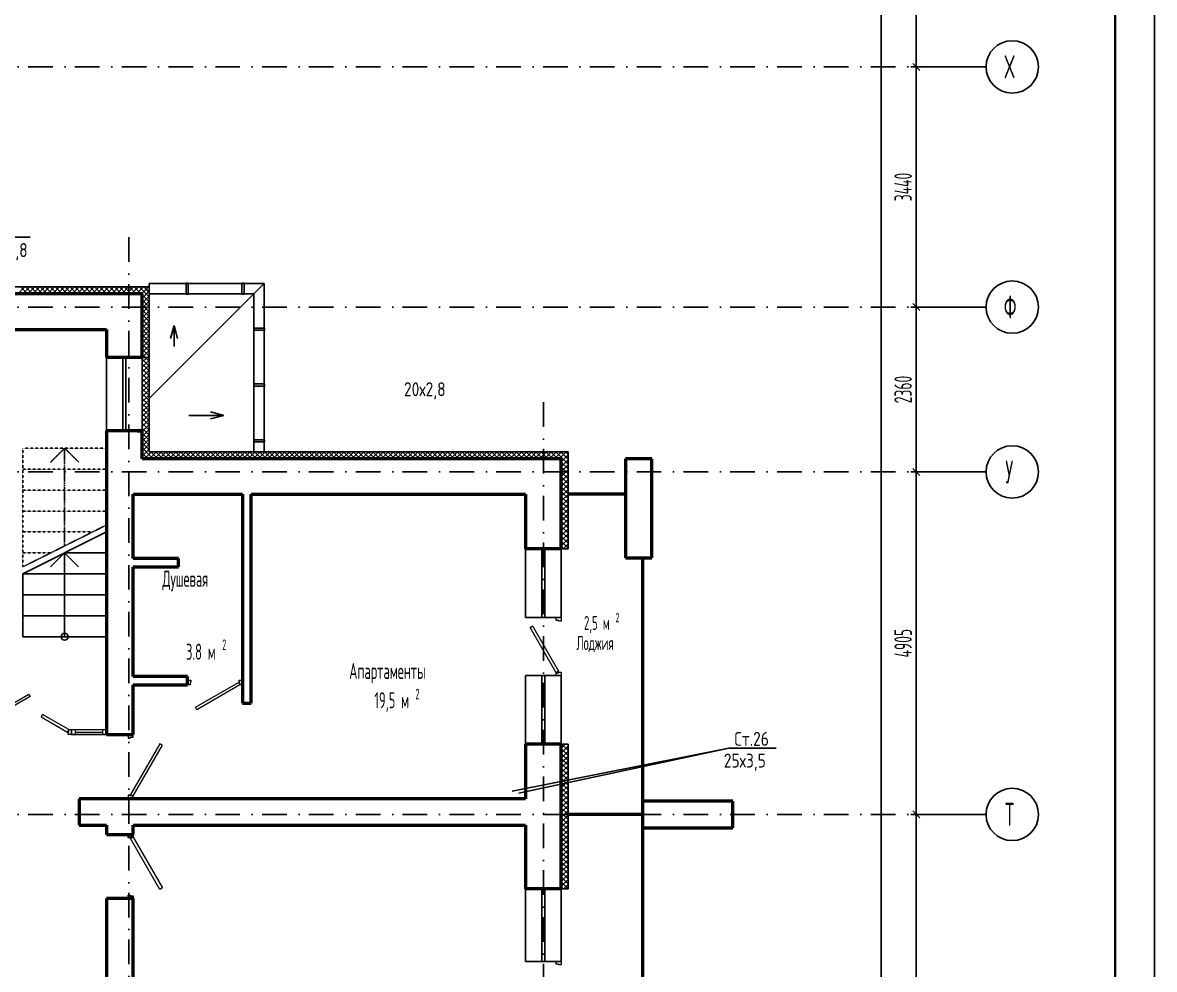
# Model space of a CAD drawing. Extents: x -1560602 to 321118, y -2308202 to -430103.
# Drawn here: x -1492646 to -1476440, y -2260437 to -2246880 of the extents above; entities that cross this region are included whole.
import ezdxf
from ezdxf.enums import TextEntityAlignment as Align

# ---------------------------------------------------------------- set-up
doc = ezdxf.new("R2010")
doc.units = 0
doc.header["$MEASUREMENT"] = 0
doc.header["$PDSIZE"] = -5
for name, pattern in [('Dot & Dashed', [670.277762, 352.777767, -176.388884, 0, -141.111112]), ('Штриховая', [0.4, 0.2, -0.2]), ('Штрихпунктирная', [0.670278, 0.352778, -0.176389, 0, -0.141111])]:
    doc.linetypes.add(name, pattern=pattern)
doc.layers.get('0').update_dxf_attribs({"color": 255, "linetype": 'CONTINUOUS'})
doc.layers.get('Defpoints').update_dxf_attribs({"linetype": 'CONTINUOUS'})
doc.layers.add('Двери', color=4, linetype='CONTINUOUS', lineweight=15)
doc.layers.add('стены', color=5, linetype='CONTINUOUS', lineweight=50)
for name, color, linetype in [('Оси', 253, 'Dot & Dashed'), ('отделка', 240, 'CONTINUOUS'), ('Текст', 7, 'CONTINUOUS'), ('Утеплитель', 6, 'CONTINUOUS')]:
    doc.layers.add(name, color=color, linetype=linetype)
doc.styles.add('GOST 2.304', font='CS_Gost2304.shx', dxfattribs={"width": 0.7})
doc.styles.get("Standard").update_dxf_attribs({"font": 'spds.shx', "width": 0.7, "height": 250})
doc.dimstyles.new('SPDS', dxfattribs={"dimscale": 100, "dimtxt": 2.5, "dimasz": 1, "dimexe": 0.75, "dimexo": 0.625, "dimtad": 1, "dimdec": 0, "dimtxsty": 'GOST 2.304', "dimblk": 'OBLIQUE', "dimcen": 2.5, "dimdle": 1, "dimadec": 0, "dimazin": 2, "dimtfac": 0.75, "dimtdec": 0, "dimtmove": 0, "dimatfit": 0, "dimfxl": 1, "dimtolj": 1, "dimarcsym": 1})

# ---------------------------------------------------------------- blocks, each defined once
blk = doc.blocks.new('_Oblique')
at = {"color": 0, "linetype": 'ByBlock', "lineweight": -2}
blk.add_line((-0.5, -0.5), (0.5, 0.5), dxfattribs=at)
blk = doc.blocks.new('*D229')
at = {"layer": 'Defpoints', "color": 0, "transparency": 16777216}
for p in [(-1479851, -2258219), (-1478851, -2258219), (-1478851, -2264634)]:
    blk.add_point(p, dxfattribs=at)
at = {"layer": 'отделка', "color": 0, "lineweight": -2, "transparency": 16777216}
for p, q in [((-1479851, -2264734), (-1479851, -2258119)), ((-1478913, -2258219), (-1479926, -2258219)), ((-1478913, -2264634), (-1479926, -2264634))]:
    blk.add_line(p, q, dxfattribs=at)
at = {"layer": 'отделка', "color": 0, "lineweight": -2, "transparency": 16777216, "xscale": 100, "yscale": 100, "zscale": 100}
for p, rotation in [((-1479851, -2258219), 90), ((-1479851, -2264634), 270)]:
    blk.add_blockref('_Oblique', p, dxfattribs=dict(at, rotation=rotation))
at = {"layer": 'отделка', "color": 0, "transparency": 16777216, "insert": (-1480038, -2261426), "char_height": 250, "attachment_point": 5, "rotation": 90, "style": 'GOST 2.304'}
blk.add_mtext('\\A1;6415', dxfattribs=at)
blk = doc.blocks.new('*D230')
at = {"layer": 'Defpoints', "color": 0, "transparency": 16777216}
for p in [(-1479851, -2253314), (-1478851, -2253314), (-1478851, -2258219)]:
    blk.add_point(p, dxfattribs=at)
at = {"layer": 'отделка', "color": 0, "lineweight": -2, "transparency": 16777216}
for p, q in [((-1479851, -2258319), (-1479851, -2253214)), ((-1478913, -2253314), (-1479926, -2253314)), ((-1478913, -2258219), (-1479926, -2258219))]:
    blk.add_line(p, q, dxfattribs=at)
at = {"layer": 'отделка', "color": 0, "lineweight": -2, "transparency": 16777216, "xscale": 100, "yscale": 100, "zscale": 100}
for p, rotation in [((-1479851, -2253314), 90), ((-1479851, -2258219), 270)]:
    blk.add_blockref('_Oblique', p, dxfattribs=dict(at, rotation=rotation))
at = {"layer": 'отделка', "color": 0, "transparency": 16777216, "insert": (-1480038, -2255766), "char_height": 250, "attachment_point": 5, "rotation": 90, "style": 'GOST 2.304'}
blk.add_mtext('\\A1;4905', dxfattribs=at)
blk = doc.blocks.new('*D231')
at = {"layer": 'Defpoints', "color": 0, "transparency": 16777216}
for p in [(-1479851, -2250954), (-1478851, -2250954), (-1478851, -2253314)]:
    blk.add_point(p, dxfattribs=at)
at = {"layer": 'отделка', "color": 0, "lineweight": -2, "transparency": 16777216}
for p, q in [((-1479851, -2253414), (-1479851, -2250854)), ((-1478913, -2250954), (-1479926, -2250954)), ((-1478913, -2253314), (-1479926, -2253314))]:
    blk.add_line(p, q, dxfattribs=at)
at = {"layer": 'отделка', "color": 0, "lineweight": -2, "transparency": 16777216, "xscale": 100, "yscale": 100, "zscale": 100}
for p, rotation in [((-1479851, -2250954), 90), ((-1479851, -2253314), 270)]:
    blk.add_blockref('_Oblique', p, dxfattribs=dict(at, rotation=rotation))
at = {"layer": 'отделка', "color": 0, "transparency": 16777216, "insert": (-1480038, -2252134), "char_height": 250, "attachment_point": 5, "rotation": 90, "style": 'GOST 2.304'}
blk.add_mtext('\\A1;2360', dxfattribs=at)
blk = doc.blocks.new('*D232')
at = {"layer": 'Defpoints', "color": 0, "transparency": 16777216}
for p in [(-1479851, -2247514), (-1478851, -2247514), (-1478851, -2250954)]:
    blk.add_point(p, dxfattribs=at)
at = {"layer": 'отделка', "color": 0, "lineweight": -2, "transparency": 16777216}
for p, q in [((-1479851, -2251054), (-1479851, -2247414)), ((-1478913, -2247514), (-1479926, -2247514)), ((-1478913, -2250954), (-1479926, -2250954))]:
    blk.add_line(p, q, dxfattribs=at)
at = {"layer": 'отделка', "color": 0, "lineweight": -2, "transparency": 16777216, "xscale": 100, "yscale": 100, "zscale": 100}
for p, rotation in [((-1479851, -2247514), 90), ((-1479851, -2250954), 270)]:
    blk.add_blockref('_Oblique', p, dxfattribs=dict(at, rotation=rotation))
at = {"layer": 'отделка', "color": 0, "transparency": 16777216, "insert": (-1480038, -2249234), "char_height": 250, "attachment_point": 5, "rotation": 90, "style": 'GOST 2.304'}
blk.add_mtext('\\A1;3440', dxfattribs=at)
blk = doc.blocks.new('*D233')
at = {"layer": 'Defpoints', "color": 0, "transparency": 16777216}
for p in [(-1479851, -2241284), (-1478851, -2241284), (-1478851, -2247514)]:
    blk.add_point(p, dxfattribs=at)
at = {"layer": 'отделка', "color": 0, "lineweight": -2, "transparency": 16777216}
for p, q in [((-1478913, -2241284), (-1479926, -2241284)), ((-1479851, -2247614), (-1479851, -2241184)), ((-1478913, -2247514), (-1479926, -2247514))]:
    blk.add_line(p, q, dxfattribs=at)
at = {"layer": 'отделка', "color": 0, "lineweight": -2, "transparency": 16777216, "xscale": 100, "yscale": 100, "zscale": 100}
for p, rotation in [((-1479851, -2241284), 90), ((-1479851, -2247514), 270)]:
    blk.add_blockref('_Oblique', p, dxfattribs=dict(at, rotation=rotation))
at = {"layer": 'отделка', "color": 0, "transparency": 16777216, "insert": (-1480038, -2244399), "char_height": 250, "attachment_point": 5, "rotation": 90, "style": 'GOST 2.304'}
blk.add_mtext('\\A1;6230', dxfattribs=at)
blk = doc.blocks.new('*D237')
at = {"layer": 'Defpoints', "color": 0, "transparency": 16777216}
for p in [(-1480351, -2239464), (-1479851, -2239464), (-1478851, -2290924)]:
    blk.add_point(p, dxfattribs=at)
at = {"layer": 'отделка', "color": 0, "lineweight": -2, "transparency": 16777216}
for p, q in [((-1480351, -2291024), (-1480351, -2239364)), ((-1479913, -2239464), (-1480426, -2239464)), ((-1478913, -2290924), (-1480426, -2290924))]:
    blk.add_line(p, q, dxfattribs=at)
at = {"layer": 'отделка', "color": 0, "lineweight": -2, "transparency": 16777216, "xscale": 100, "yscale": 100, "zscale": 100}
for p, rotation in [((-1480351, -2239464), 90), ((-1480351, -2290924), 270)]:
    blk.add_blockref('_Oblique', p, dxfattribs=dict(at, rotation=rotation))
at = {"layer": 'отделка', "color": 0, "transparency": 16777216, "insert": (-1480538, -2265194), "char_height": 250, "attachment_point": 5, "rotation": 90, "style": 'GOST 2.304'}
blk.add_mtext('\\A1;51460', dxfattribs=at)

msp = doc.modelspace()

# ---------------------------------------------------------------- linework, layer by layer
at = {"color": 0, "lineweight": 35, "ltscale": 100}
msp.add_line((-1477001.6, -2235044.1), (-1477001.6, -2307671.1), dxfattribs=at)
at = {"color": 0}
for p, q in [((-1492538.8, -2249951.4, 0), (-1493184.2, -2249951.4, 0)), ((-1485636.4, -2257887.1, 0), (-1482531.6, -2257269.9, 0)), ((-1482531.6, -2257269.9, 0), (-1485542.5, -2257914.2, 0)), ((-1481856.9, -2257269.9, 0), (-1482531.6, -2257269.9, 0))]:
    msp.add_line(p, q, dxfattribs=at)
at = {"color": 0, "ltscale": 100}
for p, q in [((-1490835.7, -2252263.9), (-1489185.7, -2250613.9)), ((-1490835.7, -2250763.9), (-1490835.7, -2250613.9)), ((-1490835.7, -2250613.9), (-1489185.7, -2250613.9)), ((-1490305.7, -2250611.9), (-1490275.7, -2250611.9)), ((-1490305.7, -2250765.9), (-1490305.7, -2250611.9)), ((-1490275.7, -2250611.9), (-1490275.7, -2250765.9)), ((-1489505.7, -2250611.9), (-1489475.7, -2250611.9)), ((-1489505.7, -2250765.9), (-1489505.7, -2250611.9)), ((-1489475.7, -2250611.9), (-1489475.7, -2250765.9)), ((-1489185.7, -2250613.9), (-1489185.7, -2253023.9)), ((-1489335.7, -2250763.9), (-1490835.7, -2250763.9)), ((-1490275.7, -2250765.9), (-1490305.7, -2250765.9)), ((-1489475.7, -2250765.9), (-1489505.7, -2250765.9)), ((-1489335.7, -2253023.9), (-1489335.7, -2250763.9)), ((-1490528.1, -2251403.1), (-1490478.1, -2251216.5)), ((-1490478.1, -2251216.5), (-1490428.1, -2251403.1)), ((-1490478.1, -2251516.5), (-1490478.1, -2251216.5)), ((-1489337.7, -2251283.9), (-1489337.7, -2251253.9)), ((-1489337.7, -2251253.9), (-1489183.7, -2251253.9)), ((-1489183.7, -2251283.9), (-1489337.7, -2251283.9)), ((-1489183.7, -2251253.9), (-1489183.7, -2251283.9)), ((-1489337.7, -2252083.9), (-1489337.7, -2252053.9)), ((-1489337.7, -2252053.9), (-1489183.7, -2252053.9)), ((-1489183.7, -2252083.9), (-1489337.7, -2252083.9)), ((-1489183.7, -2252053.9), (-1489183.7, -2252083.9)), ((-1489954.2, -2252455.2), (-1489767.6, -2252505.2)), ((-1490267.6, -2252505.2), (-1489767.6, -2252505.2)), ((-1489767.6, -2252505.2), (-1489954.2, -2252555.2)), ((-1489337.7, -2252883.3), (-1489337.7, -2252853.3)), ((-1489337.7, -2252853.3), (-1489183.7, -2252853.3)), ((-1489183.7, -2252883.3), (-1489337.7, -2252883.3)), ((-1489183.7, -2252853.3), (-1489183.7, -2252883.3)), ((-1489185.7, -2253023.9), (-1489335.7, -2253023.9))]:
    msp.add_line(p, q, dxfattribs=at)
at = {"color": 0, "linetype": 'Штриховая'}
for p, q in [((-1491445.7, -2252973.9), (-1492645.7, -2252973.9)), ((-1492645.7, -2252973.9), (-1492645.7, -2254674)), ((-1491445.7, -2254074), (-1491445.7, -2252973.9)), ((-1492645.7, -2253273.9), (-1491445.7, -2253273.9)), ((-1492645.7, -2253573.9), (-1491445.7, -2253573.9)), ((-1492645.7, -2253873.9), (-1491445.7, -2253873.9)), ((-1492645.7, -2254674), (-1491445.7, -2254074)), ((-1492645.7, -2254173.9), (-1491645.6, -2254173.9)), ((-1492645.7, -2254473.9), (-1492245.6, -2254473.9))]:
    msp.add_line(p, q, dxfattribs=at)
at = {"color": 0, "linetype": 'Штрихпунктирная'}
for p, q in [((-1492045.7, -2252973.9), (-1492245.7, -2253173.9)), ((-1491845.7, -2253173.9), (-1492045.7, -2252973.9)), ((-1492045.7, -2254374), (-1492045.7, -2252973.9))]:
    msp.add_line(p, q, dxfattribs=at)
at = {"color": 0, "linetype": 'Continuous'}
for p, q in [((-1491065.7, -2254530.9), (-1491065.7, -2253656.9)), ((-1489518.7, -2253633.9), (-1491042.7, -2253633.9)), ((-1489495.7, -2254530.9), (-1489495.7, -2253656.9)), ((-1491445.7, -2254173.9), (-1492645.7, -2254773.9)), ((-1491445.7, -2255673.9), (-1491445.7, -2254173.9)), ((-1492045.7, -2254473.9), (-1492245.7, -2254673.9)), ((-1492045.7, -2254473.9), (-1491445.7, -2254473.9)), ((-1491845.7, -2254673.9), (-1492045.7, -2254473.9)), ((-1492045.7, -2255673.9), (-1492045.7, -2254473.9)), ((-1492645.7, -2254773.9), (-1492645.7, -2255673.9)), ((-1492645.7, -2254773.9), (-1491445.7, -2254773.9)), ((-1491065.7, -2254873.8), (-1491065.7, -2255373.8)), ((-1491065.7, -2254873.8), (-1491065.7, -2255373.8)), ((-1492645.7, -2255073.9), (-1491445.7, -2255073.9)), ((-1491065.7, -2255202.6), (-1491065.7, -2255045.1)), ((-1491065.7, -2255202.6), (-1491065.7, -2255045.1)), ((-1492645.7, -2255373.9), (-1491445.7, -2255373.9)), ((-1492645.7, -2255673.9), (-1491445.7, -2255673.9))]:
    msp.add_line(p, q, dxfattribs=at)
for centre, radius, start, end in [((-1491042.7, -2253656.9), 23, 90, 180), ((-1489518.7, -2253656.9), 23, 0, 90), ((-1491042.7, -2254530.9), 23, 180, 270), ((-1489518.7, -2254530.9), 23, 270, 0), ((-1492045.7, -2255673.9), 50, 0, 180), ((-1492045.7, -2255673.9), 50, 180, 0)]:
    msp.add_arc(centre, radius, start, end, dxfattribs=at)
at = {"layer": 'Defpoints', "color": 0, "linetype": 'Continuous', "ltscale": 100}
msp.add_line((-1476440.2, -2234544.1), (-1476440.2, -2308202.4), dxfattribs=at)
at = {"layer": 'Двери', "color": 0, "linetype": 'Continuous'}
for p, q in [((-1484935.7, -2255398.9), (-1485005.7, -2255398.9)), ((-1485005.7, -2255438.9), (-1485005.7, -2255398.9)), ((-1485005.7, -2255398.9), (-1484935.7, -2255398.9)), ((-1485005.7, -2255398.9), (-1484935.7, -2255398.9)), ((-1484935.7, -2255398.9), (-1484935.7, -2255448.9)), ((-1485380.7, -2255539.4), (-1485346.1, -2255519.4)), ((-1485005.7, -2256188.9), (-1485380.7, -2255539.4)), ((-1485346.1, -2255519.4), (-1484971.1, -2256168.9)), ((-1484965.7, -2255438.9), (-1485005.7, -2255438.9)), ((-1484965.7, -2255448.9), (-1484965.7, -2255438.9)), ((-1484935.7, -2255448.9), (-1484965.7, -2255448.9)), ((-1484971.1, -2256168.9), (-1485005.7, -2256188.9)), ((-1485005.7, -2256228.9), (-1485005.7, -2256188.9)), ((-1485005.7, -2256188.9), (-1484965.7, -2256188.9)), ((-1484965.7, -2256188.9), (-1484965.7, -2256178.9)), ((-1484965.7, -2256178.9), (-1484935.7, -2256178.9)), ((-1484935.7, -2256178.9), (-1484935.7, -2256228.9)), ((-1490285.7, -2256293.8), (-1490235.7, -2256293.8)), ((-1490245.7, -2256363.8), (-1490285.7, -2256363.8)), ((-1490235.7, -2256323.8), (-1490245.7, -2256323.8)), ((-1490245.7, -2256323.8), (-1490245.7, -2256363.8)), ((-1490235.7, -2256293.8), (-1490235.7, -2256323.8)), ((-1490170.6, -2256684.2), (-1489555.7, -2256329.2)), ((-1489535.7, -2256363.8), (-1490150.6, -2256718.8)), ((-1489555.7, -2256329.2), (-1489535.7, -2256363.8)), ((-1489545.7, -2256323.8), (-1489545.7, -2256293.8)), ((-1489545.7, -2256293.8), (-1489495.7, -2256293.8)), ((-1489535.7, -2256323.8), (-1489545.7, -2256323.8)), ((-1489535.7, -2256363.8), (-1489535.7, -2256323.8)), ((-1489495.7, -2256363.8), (-1489535.7, -2256363.8)), ((-1484935.7, -2256228.9), (-1485005.7, -2256228.9)), ((-1484935.7, -2256228.9), (-1485005.7, -2256228.9)), ((-1485005.7, -2256228.9), (-1484935.7, -2256228.9)), ((-1493435.7, -2257003.9), (-1492556.7, -2256496.4)), ((-1492536.7, -2256531), (-1493415.7, -2257038.5)), ((-1492556.7, -2256496.4), (-1492536.7, -2256531)), ((-1490150.6, -2256718.8), (-1490170.6, -2256684.2)), ((-1492362.5, -2256786.4), (-1492382.5, -2256821)), ((-1492382.5, -2256821), (-1492005.7, -2257038.5)), ((-1491985.7, -2257003.9), (-1492362.5, -2256786.4)), ((-1492005.7, -2257038.5), (-1491985.7, -2257003.9)), ((-1491985.7, -2257043.9), (-1491985.7, -2257003.9)), ((-1491985.7, -2257003.9), (-1491945.7, -2257003.9)), ((-1491945.7, -2257003.9), (-1491445.7, -2257003.9)), ((-1491945.7, -2257003.9), (-1491895.7, -2257003.9)), ((-1491945.7, -2257073.9), (-1491945.7, -2257003.9)), ((-1491945.7, -2257003.9), (-1491945.7, -2257073.9)), ((-1491945.7, -2257003.9), (-1491945.7, -2257073.9)), ((-1491895.7, -2257003.9), (-1491895.7, -2257073.9)), ((-1491895.7, -2257003.9), (-1491495.7, -2257003.9)), ((-1491495.7, -2257073.9), (-1491495.7, -2257003.9)), ((-1491495.7, -2257003.9), (-1491445.7, -2257003.9)), ((-1491445.7, -2257073.9), (-1491445.7, -2257003.9)), ((-1491445.7, -2257073.9), (-1491445.7, -2257003.9)), ((-1491995.7, -2257073.9), (-1491995.7, -2257043.9)), ((-1491995.7, -2257043.9), (-1491985.7, -2257043.9)), ((-1491945.7, -2257073.9), (-1491995.7, -2257073.9)), ((-1491945.7, -2257073.9), (-1491445.7, -2257073.9)), ((-1491895.7, -2257073.9), (-1491945.7, -2257073.9)), ((-1491895.7, -2257038.9), (-1491495.7, -2257038.9)), ((-1491495.7, -2257073.9), (-1491895.7, -2257073.9)), ((-1491445.7, -2257073.9), (-1491495.7, -2257073.9)), ((-1491135.7, -2257073.9), (-1491135.7, -2257123.9)), ((-1491135.7, -2257123.9), (-1491105.7, -2257123.9)), ((-1491105.7, -2257123.9), (-1491105.7, -2257113.9)), ((-1491105.7, -2257113.9), (-1491065.7, -2257113.9)), ((-1491065.7, -2257113.9), (-1491065.7, -2257073.9)), ((-1490680.4, -2257206.4), (-1491100.4, -2257933.9)), ((-1491065.7, -2257953.9), (-1490645.7, -2257226.4)), ((-1490645.7, -2257226.4), (-1490680.4, -2257206.4)), ((-1491105.7, -2257943.9), (-1491135.7, -2257943.9)), ((-1491135.7, -2257943.9), (-1491135.7, -2257993.9)), ((-1491105.7, -2257953.9), (-1491105.7, -2257943.9)), ((-1491065.7, -2257953.9), (-1491105.7, -2257953.9)), ((-1491100.4, -2257933.9), (-1491065.7, -2257953.9)), ((-1491065.7, -2257993.9), (-1491065.7, -2257953.9)), ((-1491135.7, -2258553.9), (-1491135.7, -2258503.9)), ((-1491105.7, -2258553.9), (-1491135.7, -2258553.9)), ((-1491065.7, -2258543.9), (-1491105.7, -2258543.9)), ((-1491105.7, -2258543.9), (-1491105.7, -2258553.9)), ((-1491100.4, -2258563.9), (-1491065.7, -2258543.9)), ((-1490680.4, -2259291.4), (-1491100.4, -2258563.9)), ((-1491065.7, -2258503.9), (-1491065.7, -2258543.9)), ((-1491065.7, -2258543.9), (-1490645.7, -2259271.4)), ((-1490645.7, -2259271.4), (-1490680.4, -2259291.4)), ((-1491135.7, -2259423.9), (-1491135.7, -2259373.9)), ((-1491135.7, -2259373.9), (-1491105.7, -2259373.9)), ((-1491105.7, -2259373.9), (-1491105.7, -2259383.9)), ((-1491105.7, -2259383.9), (-1491065.7, -2259383.9)), ((-1491065.7, -2259383.9), (-1491065.7, -2259423.9)), ((-1485005.7, -2260363.9), (-1485005.7, -2260323.9)), ((-1484965.7, -2260363.9), (-1485005.7, -2260363.9)), ((-1484965.7, -2260373.9), (-1484965.7, -2260363.9)), ((-1484935.7, -2260373.9), (-1484965.7, -2260373.9)), ((-1484935.7, -2260323.9), (-1484935.7, -2260373.9))]:
    msp.add_line(p, q, dxfattribs=at)
at = {"layer": 'Оси', "color": 0, "linetype": 'Штрихпунктирная', "lineweight": -3, "ltscale": 1000}
for p, q in [((-1505305.6, -2247513.9), (-1478850.7, -2247513.9)), ((-1491125.7, -2249953.9), (-1491125.7, -2295575.6)), ((-1505305.6, -2250953.9), (-1478850.7, -2250953.9)), ((-1485185.7, -2252313.9), (-1485185.7, -2295548.9)), ((-1505305.6, -2253313.9), (-1478850.7, -2253313.9)), ((-1505305.6, -2258218.9), (-1478850.7, -2258218.9))]:
    msp.add_line(p, q, dxfattribs=at)
at = {"layer": 'Оси', "color": 0, "linetype": 'Continuous', "ltscale": 100}
for centre in [(-1478475.7, -2247513.9), (-1478475.7, -2250953.9), (-1478475.7, -2253313.9), (-1478475.7, -2258218.9)]:
    msp.add_circle(centre, 375, dxfattribs=at)
at = {"layer": 'отделка', "color": 0, "ltscale": 100}
for p, q in [((-1491445.7, -2252723.9), (-1491445.7, -2251673.9)), ((-1491209.3, -2252723.9), (-1491209.3, -2251673.9)), ((-1491169.3, -2252723.9), (-1491169.3, -2251673.9)), ((-1490935.7, -2252723.9), (-1490935.7, -2251673.9)), ((-1485445.7, -2255398.9), (-1485445.7, -2254413.9)), ((-1485210.7, -2255398.9), (-1485210.7, -2254413.9)), ((-1485170.7, -2255398.9), (-1485170.7, -2254413.9)), ((-1484935.7, -2254413.9), (-1484935.7, -2255398.9)), ((-1484935.7, -2255398.9), (-1485445.7, -2255398.9)), ((-1485445.7, -2257213.9), (-1485445.7, -2256228.9)), ((-1484935.7, -2256228.9), (-1485445.7, -2256228.9)), ((-1485210.7, -2257213.9), (-1485210.7, -2256228.9)), ((-1485170.7, -2257213.9), (-1485170.7, -2256228.9)), ((-1484935.7, -2256228.9), (-1484935.7, -2257213.9)), ((-1485445.7, -2259283.9), (-1485445.7, -2260323.9)), ((-1485210.7, -2260323.9), (-1485210.7, -2259283.9)), ((-1485170.7, -2260323.9), (-1485170.7, -2259283.9)), ((-1484935.7, -2260323.9), (-1484935.7, -2259283.9)), ((-1485445.7, -2260323.9), (-1484935.7, -2260323.9))]:
    msp.add_line(p, q, dxfattribs=at)
at = {"layer": 'стены', "color": 0, "linetype": 'Continuous'}
for p, q in [((-1490935.7, -2250763.9), (-1493975.7, -2250763.9)), ((-1490935.7, -2251673.9), (-1490935.7, -2250763.9)), ((-1493975.7, -2251273.9), (-1491445.7, -2251273.9)), ((-1491445.7, -2251273.9), (-1491445.7, -2251673.9)), ((-1491005.7, -2251673.9), (-1491445.7, -2251673.9)), ((-1490935.7, -2251673.9), (-1491005.7, -2251673.9)), ((-1491005.7, -2252723.9), (-1491445.7, -2252723.9)), ((-1491445.7, -2252723.9), (-1491445.7, -2253633.9)), ((-1490935.7, -2252723.9), (-1491005.7, -2252723.9)), ((-1491005.7, -2252723.9), (-1490935.7, -2252723.9)), ((-1490935.7, -2252723.9), (-1491005.7, -2252723.9)), ((-1490935.7, -2253123.9), (-1490935.7, -2252723.9)), ((-1484935.7, -2253123.9), (-1490935.7, -2253123.9)), ((-1484935.7, -2254413.9), (-1484935.7, -2253123.9)), ((-1484015.7, -2253123.9), (-1484015.7, -2254543.9)), ((-1483635.7, -2253123.9), (-1484015.7, -2253123.9)), ((-1484015.7, -2253123.9), (-1484015.7, -2254543.9)), ((-1483635.7, -2253123.9), (-1484015.7, -2253123.9)), ((-1483635.7, -2254543.9), (-1483635.7, -2253123.9)), ((-1491445.7, -2253633.9), (-1491445.7, -2257073.9)), ((-1491065.7, -2254553.8), (-1491065.7, -2253633.9)), ((-1491065.7, -2253633.9), (-1489495.7, -2253633.9)), ((-1489495.7, -2253633.9), (-1489495.7, -2256243.8)), ((-1489375.7, -2256623.8), (-1489375.7, -2253633.9)), ((-1489375.7, -2253633.9), (-1485445.7, -2253633.9)), ((-1485445.7, -2253633.9), (-1485445.7, -2254413.9)), ((-1485005.7, -2254413.9), (-1485445.7, -2254413.9)), ((-1484935.7, -2254413.9), (-1485005.7, -2254413.9)), ((-1490415.7, -2254553.8), (-1491065.7, -2254553.8)), ((-1490415.7, -2254673.8), (-1490415.7, -2254553.8)), ((-1484015.7, -2254543.9), (-1483635.7, -2254543.9)), ((-1484015.7, -2254543.9), (-1483635.7, -2254543.9)), ((-1491065.7, -2254673.8), (-1490415.7, -2254673.8)), ((-1491065.7, -2256243.8), (-1491065.7, -2254673.8)), ((-1490285.7, -2256243.8), (-1491065.7, -2256243.8)), ((-1491065.7, -2256363.8), (-1490285.7, -2256363.8)), ((-1491065.7, -2257073.9), (-1491065.7, -2256363.8)), ((-1489495.7, -2256243.8), (-1489495.7, -2256623.8)), ((-1489495.7, -2256623.8), (-1489375.7, -2256623.8)), ((-1491445.7, -2257073.9), (-1491065.7, -2257073.9)), ((-1485005.7, -2257213.9), (-1485445.7, -2257213.9)), ((-1485445.7, -2257213.9), (-1485445.7, -2257993.9)), ((-1484935.7, -2257213.9), (-1485005.7, -2257213.9)), ((-1484935.7, -2259283.9), (-1484935.7, -2257213.9)), ((-1485445.7, -2257993.9), (-1491835.7, -2257993.9)), ((-1491835.7, -2257993.9), (-1491835.7, -2258373.9)), ((-1482475.7, -2258028.9), (-1483765.7, -2258028.9)), ((-1482475.7, -2258408.9), (-1482475.7, -2258028.9)), ((-1491835.7, -2258373.9), (-1491445.7, -2258373.9)), ((-1491445.7, -2258373.9), (-1491445.7, -2258503.9)), ((-1491065.7, -2258503.9), (-1491065.7, -2258373.9)), ((-1491065.7, -2258373.9), (-1486495.7, -2258373.9)), ((-1486495.7, -2258373.9), (-1485445.7, -2258373.9)), ((-1485445.7, -2258373.9), (-1485445.7, -2259283.9)), ((-1483765.7, -2258408.9), (-1482475.7, -2258408.9)), ((-1491445.7, -2258503.9), (-1491065.7, -2258503.9)), ((-1485005.7, -2259283.9), (-1485445.7, -2259283.9)), ((-1484935.7, -2259283.9), (-1485005.7, -2259283.9)), ((-1484935.7, -2259283.9), (-1485005.7, -2259283.9)), ((-1491445.7, -2259423.9), (-1491445.7, -2264443.9))]:
    msp.add_line(p, q, dxfattribs=at)
at = {"layer": 'стены', "color": 0, "ltscale": 100}
for p, q in [((-1484015.7, -2253633.9), (-1484835.7, -2253633.9)), ((-1483765.7, -2264343.9), (-1483765.7, -2254543.9)), ((-1490285.7, -2256363.8), (-1490285.7, -2256243.8)), ((-1483765.7, -2258218.9), (-1484835.7, -2258218.9)), ((-1491065.7, -2259423.9), (-1491445.7, -2259423.9)), ((-1491065.7, -2261284), (-1491065.7, -2259423.9))]:
    msp.add_line(p, q, dxfattribs=at)
at = {"layer": 'Утеплитель', "color": 0, "linetype": 'Continuous'}
for p, q in [((-1490835.7, -2250663.9), (-1493875.7, -2250663.9)), ((-1492713.1, -2250763.9), (-1492613.1, -2250663.9)), ((-1492576.2, -2250763.9), (-1492676.2, -2250663.9)), ((-1492642.4, -2250763.9), (-1492542.4, -2250663.9)), ((-1492505.5, -2250763.9), (-1492605.5, -2250663.9)), ((-1492571.7, -2250763.9), (-1492471.7, -2250663.9)), ((-1492434.8, -2250763.9), (-1492534.8, -2250663.9)), ((-1492501, -2250763.9), (-1492401, -2250663.9)), ((-1492364.1, -2250763.9), (-1492464.1, -2250663.9)), ((-1492430.3, -2250763.9), (-1492330.3, -2250663.9)), ((-1492293.4, -2250763.9), (-1492393.4, -2250663.9)), ((-1492359.5, -2250763.9), (-1492259.5, -2250663.9)), ((-1492222.7, -2250763.9), (-1492322.7, -2250663.9)), ((-1492288.8, -2250763.9), (-1492188.8, -2250663.9)), ((-1492152, -2250763.9), (-1492252, -2250663.9)), ((-1492218.1, -2250763.9), (-1492118.1, -2250663.9)), ((-1492081.3, -2250763.9), (-1492181.3, -2250663.9)), ((-1492147.4, -2250763.9), (-1492047.4, -2250663.9)), ((-1492010.5, -2250763.9), (-1492110.5, -2250663.9)), ((-1492076.7, -2250763.9), (-1491976.7, -2250663.9)), ((-1491939.8, -2250763.9), (-1492039.8, -2250663.9)), ((-1492006, -2250763.9), (-1491906, -2250663.9)), ((-1491869.1, -2250763.9), (-1491969.1, -2250663.9)), ((-1491935.3, -2250763.9), (-1491835.3, -2250663.9)), ((-1491798.4, -2250763.9), (-1491898.4, -2250663.9)), ((-1491864.6, -2250763.9), (-1491764.6, -2250663.9)), ((-1491727.7, -2250763.9), (-1491827.7, -2250663.9)), ((-1491793.9, -2250763.9), (-1491693.9, -2250663.9)), ((-1491657, -2250763.9), (-1491757, -2250663.9)), ((-1491723.1, -2250763.9), (-1491623.1, -2250663.9)), ((-1491586.3, -2250763.9), (-1491686.3, -2250663.9)), ((-1491652.4, -2250763.9), (-1491552.4, -2250663.9)), ((-1491515.6, -2250763.9), (-1491615.6, -2250663.9)), ((-1491581.7, -2250763.9), (-1491481.7, -2250663.9)), ((-1491444.9, -2250763.9), (-1491544.9, -2250663.9)), ((-1491511, -2250763.9), (-1491411, -2250663.9)), ((-1491374.1, -2250763.9), (-1491474.1, -2250663.9)), ((-1491440.3, -2250763.9), (-1491340.3, -2250663.9)), ((-1491303.4, -2250763.9), (-1491403.4, -2250663.9)), ((-1491369.6, -2250763.9), (-1491269.6, -2250663.9)), ((-1491232.7, -2250763.9), (-1491332.7, -2250663.9)), ((-1491298.9, -2250763.9), (-1491198.9, -2250663.9)), ((-1491162, -2250763.9), (-1491262, -2250663.9)), ((-1491228.2, -2250763.9), (-1491128.2, -2250663.9)), ((-1491091.3, -2250763.9), (-1491191.3, -2250663.9)), ((-1491157.5, -2250763.9), (-1491057.5, -2250663.9)), ((-1491020.6, -2250763.9), (-1491120.6, -2250663.9)), ((-1491086.8, -2250763.9), (-1490986.8, -2250663.9)), ((-1490949.9, -2250763.9), (-1491049.9, -2250663.9)), ((-1491016, -2250763.9), (-1490916, -2250663.9)), ((-1490907.5, -2250735.6), (-1490979.2, -2250663.9)), ((-1490945.3, -2250763.9), (-1490845.3, -2250663.9)), ((-1490872.1, -2250700.3), (-1490908.5, -2250663.9)), ((-1490835.7, -2250736.6), (-1490872.1, -2250700.3)), ((-1490836.7, -2250664.9), (-1490837.8, -2250663.9)), ((-1490835.7, -2250665.9), (-1490836.7, -2250664.9)), ((-1490835.7, -2251673.9), (-1490835.7, -2250663.9)), ((-1490935.7, -2250825), (-1490835.7, -2250725)), ((-1490835.7, -2250878), (-1490935.7, -2250778)), ((-1490935.7, -2250895.7), (-1490835.7, -2250795.7)), ((-1490835.7, -2250948.8), (-1490935.7, -2250848.8)), ((-1490935.7, -2250966.4), (-1490835.7, -2250866.4)), ((-1490835.7, -2250807.3), (-1490907.5, -2250735.6)), ((-1490835.7, -2251019.5), (-1490935.7, -2250919.5)), ((-1490935.7, -2251037.2), (-1490835.7, -2250937.2)), ((-1490835.7, -2251090.2), (-1490935.7, -2250990.2)), ((-1490935.7, -2251107.9), (-1490835.7, -2251007.9)), ((-1490835.7, -2251160.9), (-1490935.7, -2251060.9)), ((-1490935.7, -2251178.6), (-1490835.7, -2251078.6)), ((-1490835.7, -2251231.6), (-1490935.7, -2251131.6)), ((-1490935.7, -2251249.3), (-1490835.7, -2251149.3)), ((-1490835.7, -2251302.3), (-1490935.7, -2251202.3)), ((-1490935.7, -2251320), (-1490835.7, -2251220)), ((-1490835.7, -2251373), (-1490935.7, -2251273)), ((-1490935.7, -2251390.7), (-1490835.7, -2251290.7)), ((-1490835.7, -2251443.7), (-1490935.7, -2251343.7)), ((-1490935.7, -2251461.4), (-1490835.7, -2251361.4)), ((-1490835.7, -2251514.4), (-1490935.7, -2251414.4)), ((-1490935.7, -2251532.1), (-1490835.7, -2251432.1)), ((-1490835.7, -2251585.2), (-1490935.7, -2251485.2)), ((-1490935.7, -2251602.8), (-1490835.7, -2251502.8)), ((-1490835.7, -2251655.9), (-1490935.7, -2251555.9)), ((-1490935.7, -2251673.6), (-1490835.7, -2251573.6)), ((-1490888.4, -2251673.9), (-1490935.7, -2251626.6)), ((-1490835.7, -2251673.9), (-1490935.7, -2251673.9)), ((-1490835.7, -2251673.9), (-1490935.7, -2251673.9)), ((-1490935.7, -2251744.3), (-1490865.4, -2251673.9)), ((-1490835.7, -2251726.6), (-1490888.4, -2251673.9)), ((-1490865.4, -2251673.9), (-1490835.7, -2251644.3)), ((-1490835.7, -2253023.9), (-1490835.7, -2251673.9)), ((-1490835.7, -2251797.3), (-1490935.7, -2251697.3)), ((-1490935.7, -2251815), (-1490835.7, -2251715)), ((-1490835.7, -2251868), (-1490935.7, -2251768)), ((-1490935.7, -2251885.7), (-1490835.7, -2251785.7)), ((-1490835.7, -2251938.7), (-1490935.7, -2251838.7)), ((-1490935.7, -2251956.4), (-1490835.7, -2251856.4)), ((-1490835.7, -2252009.4), (-1490935.7, -2251909.4)), ((-1490935.7, -2252027.1), (-1490835.7, -2251927.1)), ((-1490835.7, -2252080.1), (-1490935.7, -2251980.1)), ((-1490935.7, -2252097.8), (-1490835.7, -2251997.8)), ((-1490835.7, -2252150.8), (-1490935.7, -2252050.8)), ((-1490935.7, -2252168.5), (-1490835.7, -2252068.5)), ((-1490835.7, -2252221.5), (-1490935.7, -2252121.5)), ((-1490935.7, -2252239.2), (-1490835.7, -2252139.2)), ((-1490835.7, -2252292.3), (-1490935.7, -2252192.3)), ((-1490935.7, -2252309.9), (-1490835.7, -2252209.9)), ((-1490835.7, -2252363), (-1490935.7, -2252263)), ((-1490935.7, -2252380.7), (-1490835.7, -2252280.7)), ((-1490835.7, -2252433.7), (-1490935.7, -2252333.7)), ((-1490935.7, -2252451.4), (-1490835.7, -2252351.4)), ((-1490835.7, -2252504.4), (-1490935.7, -2252404.4)), ((-1490935.7, -2252522.1), (-1490835.7, -2252422.1)), ((-1490835.7, -2252575.1), (-1490935.7, -2252475.1)), ((-1490935.7, -2252592.8), (-1490835.7, -2252492.8)), ((-1490835.7, -2252645.8), (-1490935.7, -2252545.8)), ((-1490935.7, -2252663.5), (-1490835.7, -2252563.5)), ((-1490835.7, -2252716.5), (-1490935.7, -2252616.5)), ((-1490935.7, -2252734.2), (-1490835.7, -2252634.2)), ((-1490835.7, -2252787.2), (-1490935.7, -2252687.2)), ((-1490935.7, -2252804.9), (-1490835.7, -2252704.9)), ((-1490835.7, -2252857.9), (-1490935.7, -2252757.9)), ((-1490935.7, -2252875.6), (-1490835.7, -2252775.6)), ((-1490835.7, -2252928.7), (-1490935.7, -2252828.7)), ((-1490935.7, -2252946.3), (-1490835.7, -2252846.3)), ((-1490835.7, -2252999.4), (-1490935.7, -2252899.4)), ((-1490935.7, -2253017.1), (-1490835.7, -2252917.1)), ((-1490858.8, -2253047), (-1490935.7, -2252970.1)), ((-1490935.7, -2253087.8), (-1490835.7, -2252987.8)), ((-1490894.2, -2253082.3), (-1490935.7, -2253040.8)), ((-1490929.5, -2253117.7), (-1490935.7, -2253111.5)), ((-1490923.3, -2253123.9), (-1490929.5, -2253117.7)), ((-1490901.2, -2253123.9), (-1490801.2, -2253023.9)), ((-1490852.6, -2253123.9), (-1490894.2, -2253082.3)), ((-1490781.9, -2253123.9), (-1490858.8, -2253047)), ((-1484835.7, -2253023.9), (-1490835.7, -2253023.9)), ((-1490830.5, -2253123.9), (-1490730.5, -2253023.9)), ((-1490711.2, -2253123.9), (-1490811.2, -2253023.9)), ((-1490759.7, -2253123.9), (-1490659.7, -2253023.9)), ((-1490640.5, -2253123.9), (-1490740.5, -2253023.9)), ((-1490689, -2253123.9), (-1490589, -2253023.9)), ((-1490569.8, -2253123.9), (-1490669.8, -2253023.9)), ((-1490618.3, -2253123.9), (-1490518.3, -2253023.9)), ((-1490499.1, -2253123.9), (-1490599.1, -2253023.9)), ((-1490547.6, -2253123.9), (-1490447.6, -2253023.9)), ((-1490428.4, -2253123.9), (-1490528.4, -2253023.9)), ((-1490476.9, -2253123.9), (-1490376.9, -2253023.9)), ((-1490357.7, -2253123.9), (-1490457.7, -2253023.9)), ((-1490406.2, -2253123.9), (-1490306.2, -2253023.9)), ((-1490286.9, -2253123.9), (-1490386.9, -2253023.9)), ((-1490335.5, -2253123.9), (-1490235.5, -2253023.9)), ((-1490216.2, -2253123.9), (-1490316.2, -2253023.9)), ((-1490264.8, -2253123.9), (-1490164.8, -2253023.9)), ((-1490145.5, -2253123.9), (-1490245.5, -2253023.9)), ((-1490194.1, -2253123.9), (-1490094.1, -2253023.9)), ((-1490074.8, -2253123.9), (-1490174.8, -2253023.9)), ((-1490123.4, -2253123.9), (-1490023.4, -2253023.9)), ((-1490004.1, -2253123.9), (-1490104.1, -2253023.9)), ((-1490052.6, -2253123.9), (-1489952.6, -2253023.9)), ((-1489933.4, -2253123.9), (-1490033.4, -2253023.9)), ((-1489981.9, -2253123.9), (-1489881.9, -2253023.9)), ((-1489862.7, -2253123.9), (-1489962.7, -2253023.9)), ((-1489911.2, -2253123.9), (-1489811.2, -2253023.9)), ((-1489792, -2253123.9), (-1489892, -2253023.9)), ((-1489840.5, -2253123.9), (-1489740.5, -2253023.9)), ((-1489721.3, -2253123.9), (-1489821.3, -2253023.9)), ((-1489769.8, -2253123.9), (-1489669.8, -2253023.9)), ((-1489650.5, -2253123.9), (-1489750.5, -2253023.9)), ((-1489699.1, -2253123.9), (-1489599.1, -2253023.9)), ((-1489579.8, -2253123.9), (-1489679.8, -2253023.9)), ((-1489628.4, -2253123.9), (-1489528.4, -2253023.9)), ((-1489509.1, -2253123.9), (-1489609.1, -2253023.9)), ((-1489557.7, -2253123.9), (-1489457.7, -2253023.9)), ((-1489438.4, -2253123.9), (-1489538.4, -2253023.9)), ((-1489487, -2253123.9), (-1489387, -2253023.9)), ((-1489367.7, -2253123.9), (-1489467.7, -2253023.9)), ((-1489416.2, -2253123.9), (-1489316.2, -2253023.9)), ((-1489297, -2253123.9), (-1489397, -2253023.9)), ((-1489345.5, -2253123.9), (-1489245.5, -2253023.9)), ((-1489226.3, -2253123.9), (-1489326.3, -2253023.9)), ((-1489274.8, -2253123.9), (-1489174.8, -2253023.9)), ((-1489155.6, -2253123.9), (-1489255.6, -2253023.9)), ((-1489204.1, -2253123.9), (-1489104.1, -2253023.9)), ((-1489084.9, -2253123.9), (-1489184.9, -2253023.9)), ((-1489133.4, -2253123.9), (-1489033.4, -2253023.9)), ((-1489014.1, -2253123.9), (-1489114.1, -2253023.9)), ((-1489062.7, -2253123.9), (-1488962.7, -2253023.9)), ((-1488943.4, -2253123.9), (-1489043.4, -2253023.9)), ((-1488992, -2253123.9), (-1488892, -2253023.9)), ((-1488872.7, -2253123.9), (-1488972.7, -2253023.9)), ((-1488921.3, -2253123.9), (-1488821.3, -2253023.9)), ((-1488802, -2253123.9), (-1488902, -2253023.9)), ((-1488850.6, -2253123.9), (-1488750.6, -2253023.9)), ((-1488731.3, -2253123.9), (-1488831.3, -2253023.9)), ((-1488779.8, -2253123.9), (-1488679.8, -2253023.9)), ((-1488660.6, -2253123.9), (-1488760.6, -2253023.9)), ((-1488709.1, -2253123.9), (-1488609.1, -2253023.9)), ((-1488589.9, -2253123.9), (-1488689.9, -2253023.9)), ((-1488638.4, -2253123.9), (-1488538.4, -2253023.9)), ((-1488519.2, -2253123.9), (-1488619.2, -2253023.9)), ((-1488567.7, -2253123.9), (-1488467.7, -2253023.9)), ((-1488448.5, -2253123.9), (-1488548.5, -2253023.9)), ((-1488497, -2253123.9), (-1488397, -2253023.9)), ((-1488377.8, -2253123.9), (-1488477.8, -2253023.9)), ((-1488426.3, -2253123.9), (-1488326.3, -2253023.9)), ((-1488307, -2253123.9), (-1488407, -2253023.9)), ((-1488355.6, -2253123.9), (-1488255.6, -2253023.9)), ((-1488236.3, -2253123.9), (-1488336.3, -2253023.9)), ((-1488284.9, -2253123.9), (-1488184.9, -2253023.9)), ((-1488165.6, -2253123.9), (-1488265.6, -2253023.9)), ((-1488214.2, -2253123.9), (-1488114.2, -2253023.9)), ((-1488094.9, -2253123.9), (-1488194.9, -2253023.9)), ((-1488143.5, -2253123.9), (-1488043.5, -2253023.9)), ((-1488024.2, -2253123.9), (-1488124.2, -2253023.9)), ((-1488072.7, -2253123.9), (-1487972.7, -2253023.9)), ((-1487953.5, -2253123.9), (-1488053.5, -2253023.9)), ((-1488002, -2253123.9), (-1487902, -2253023.9)), ((-1487882.8, -2253123.9), (-1487982.8, -2253023.9)), ((-1487931.3, -2253123.9), (-1487831.3, -2253023.9)), ((-1487812.1, -2253123.9), (-1487912.1, -2253023.9)), ((-1487860.6, -2253123.9), (-1487760.6, -2253023.9)), ((-1487741.4, -2253123.9), (-1487841.4, -2253023.9)), ((-1487789.9, -2253123.9), (-1487689.9, -2253023.9)), ((-1487670.6, -2253123.9), (-1487770.6, -2253023.9)), ((-1487719.2, -2253123.9), (-1487619.2, -2253023.9)), ((-1487599.9, -2253123.9), (-1487699.9, -2253023.9)), ((-1487648.5, -2253123.9), (-1487548.5, -2253023.9)), ((-1487529.2, -2253123.9), (-1487629.2, -2253023.9)), ((-1487577.8, -2253123.9), (-1487477.8, -2253023.9)), ((-1487458.5, -2253123.9), (-1487558.5, -2253023.9)), ((-1487507.1, -2253123.9), (-1487407.1, -2253023.9)), ((-1487387.8, -2253123.9), (-1487487.8, -2253023.9)), ((-1487436.3, -2253123.9), (-1487336.3, -2253023.9)), ((-1487317.1, -2253123.9), (-1487417.1, -2253023.9)), ((-1487365.6, -2253123.9), (-1487265.6, -2253023.9)), ((-1487246.4, -2253123.9), (-1487346.4, -2253023.9)), ((-1487294.9, -2253123.9), (-1487194.9, -2253023.9)), ((-1487175.7, -2253123.9), (-1487275.7, -2253023.9)), ((-1487224.2, -2253123.9), (-1487124.2, -2253023.9)), ((-1487105, -2253123.9), (-1487205, -2253023.9)), ((-1487153.5, -2253123.9), (-1487053.5, -2253023.9)), ((-1487034.2, -2253123.9), (-1487134.2, -2253023.9)), ((-1487082.8, -2253123.9), (-1486982.8, -2253023.9)), ((-1486963.5, -2253123.9), (-1487063.5, -2253023.9)), ((-1487012.1, -2253123.9), (-1486912.1, -2253023.9)), ((-1486892.8, -2253123.9), (-1486992.8, -2253023.9)), ((-1486941.4, -2253123.9), (-1486841.4, -2253023.9)), ((-1486822.1, -2253123.9), (-1486922.1, -2253023.9)), ((-1486870.7, -2253123.9), (-1486770.7, -2253023.9)), ((-1486751.4, -2253123.9), (-1486851.4, -2253023.9)), ((-1486799.9, -2253123.9), (-1486699.9, -2253023.9)), ((-1486680.7, -2253123.9), (-1486780.7, -2253023.9)), ((-1486729.2, -2253123.9), (-1486629.2, -2253023.9)), ((-1486610, -2253123.9), (-1486710, -2253023.9)), ((-1486658.5, -2253123.9), (-1486558.5, -2253023.9)), ((-1486539.3, -2253123.9), (-1486639.3, -2253023.9)), ((-1486587.8, -2253123.9), (-1486487.8, -2253023.9)), ((-1486468.6, -2253123.9), (-1486568.6, -2253023.9)), ((-1486517.1, -2253123.9), (-1486417.1, -2253023.9)), ((-1486397.9, -2253123.9), (-1486497.9, -2253023.9)), ((-1486446.4, -2253123.9), (-1486346.4, -2253023.9)), ((-1486327.1, -2253123.9), (-1486427.1, -2253023.9)), ((-1486375.7, -2253123.9), (-1486275.7, -2253023.9)), ((-1486256.4, -2253123.9), (-1486356.4, -2253023.9)), ((-1486305, -2253123.9), (-1486205, -2253023.9)), ((-1486185.7, -2253123.9), (-1486285.7, -2253023.9)), ((-1486234.3, -2253123.9), (-1486134.3, -2253023.9)), ((-1486115, -2253123.9), (-1486215, -2253023.9)), ((-1486163.6, -2253123.9), (-1486063.6, -2253023.9)), ((-1486044.3, -2253123.9), (-1486144.3, -2253023.9)), ((-1486092.8, -2253123.9), (-1485992.8, -2253023.9)), ((-1485973.6, -2253123.9), (-1486073.6, -2253023.9)), ((-1486022.1, -2253123.9), (-1485922.1, -2253023.9)), ((-1485902.9, -2253123.9), (-1486002.9, -2253023.9)), ((-1485951.4, -2253123.9), (-1485851.4, -2253023.9)), ((-1485832.2, -2253123.9), (-1485932.2, -2253023.9)), ((-1485880.7, -2253123.9), (-1485780.7, -2253023.9)), ((-1485761.5, -2253123.9), (-1485861.5, -2253023.9)), ((-1485810, -2253123.9), (-1485710, -2253023.9)), ((-1485690.7, -2253123.9), (-1485790.7, -2253023.9)), ((-1485739.3, -2253123.9), (-1485639.3, -2253023.9)), ((-1485620, -2253123.9), (-1485720, -2253023.9)), ((-1485668.6, -2253123.9), (-1485568.6, -2253023.9)), ((-1485549.3, -2253123.9), (-1485649.3, -2253023.9)), ((-1485597.9, -2253123.9), (-1485497.9, -2253023.9)), ((-1485478.6, -2253123.9), (-1485578.6, -2253023.9)), ((-1485527.2, -2253123.9), (-1485427.2, -2253023.9)), ((-1485407.9, -2253123.9), (-1485507.9, -2253023.9)), ((-1485456.4, -2253123.9), (-1485356.4, -2253023.9)), ((-1485337.2, -2253123.9), (-1485437.2, -2253023.9)), ((-1485385.7, -2253123.9), (-1485285.7, -2253023.9)), ((-1485266.5, -2253123.9), (-1485366.5, -2253023.9)), ((-1485315, -2253123.9), (-1485215, -2253023.9)), ((-1485195.8, -2253123.9), (-1485295.8, -2253023.9)), ((-1485244.3, -2253123.9), (-1485144.3, -2253023.9)), ((-1485125.1, -2253123.9), (-1485225.1, -2253023.9)), ((-1485173.6, -2253123.9), (-1485073.6, -2253023.9)), ((-1485054.4, -2253123.9), (-1485154.4, -2253023.9)), ((-1485102.9, -2253123.9), (-1485002.9, -2253023.9)), ((-1484983.6, -2253123.9), (-1485083.6, -2253023.9)), ((-1485032.2, -2253123.9), (-1484932.2, -2253023.9)), ((-1484924.3, -2253112.5), (-1485012.9, -2253023.9)), ((-1484961.5, -2253123.9), (-1484861.5, -2253023.9)), ((-1484889, -2253077.1), (-1484942.2, -2253023.9)), ((-1484935.7, -2253168.9), (-1484835.7, -2253068.9)), ((-1484935.7, -2253239.6), (-1484835.7, -2253139.6)), ((-1484835.7, -2253201.1), (-1484924.3, -2253112.5)), ((-1484835.7, -2253130.4), (-1484889, -2253077.1)), ((-1484853.6, -2253041.8), (-1484871.5, -2253023.9)), ((-1484835.7, -2253059.7), (-1484853.6, -2253041.8)), ((-1484835.7, -2254413.9), (-1484835.7, -2253023.9)), ((-1484835.7, -2253271.8), (-1484935.7, -2253171.8)), ((-1484935.7, -2253310.3), (-1484835.7, -2253210.3)), ((-1484835.7, -2253342.5), (-1484935.7, -2253242.5)), ((-1484935.7, -2253381), (-1484835.7, -2253281)), ((-1484835.7, -2253413.2), (-1484935.7, -2253313.2)), ((-1484935.7, -2253451.7), (-1484835.7, -2253351.7)), ((-1484835.7, -2253483.9), (-1484935.7, -2253383.9)), ((-1484935.7, -2253522.4), (-1484835.7, -2253422.4)), ((-1484835.7, -2253554.6), (-1484935.7, -2253454.6)), ((-1484935.7, -2253593.1), (-1484835.7, -2253493.1)), ((-1484835.7, -2253625.4), (-1484935.7, -2253525.4)), ((-1484935.7, -2253663.9), (-1484835.7, -2253563.9)), ((-1484835.7, -2253696.1), (-1484935.7, -2253596.1)), ((-1484935.7, -2253734.6), (-1484835.7, -2253634.6)), ((-1484835.7, -2253766.8), (-1484935.7, -2253666.8)), ((-1484935.7, -2253805.3), (-1484835.7, -2253705.3)), ((-1484835.7, -2253837.5), (-1484935.7, -2253737.5)), ((-1484935.7, -2253876), (-1484835.7, -2253776)), ((-1484835.7, -2253908.2), (-1484935.7, -2253808.2)), ((-1484935.7, -2253946.7), (-1484835.7, -2253846.7)), ((-1484835.7, -2253978.9), (-1484935.7, -2253878.9)), ((-1484935.7, -2254017.4), (-1484835.7, -2253917.4)), ((-1484835.7, -2254049.6), (-1484935.7, -2253949.6)), ((-1484935.7, -2254088.1), (-1484835.7, -2253988.1)), ((-1484835.7, -2254120.3), (-1484935.7, -2254020.3)), ((-1484935.7, -2254158.8), (-1484835.7, -2254058.8)), ((-1484835.7, -2254191), (-1484935.7, -2254091)), ((-1484935.7, -2254229.5), (-1484835.7, -2254129.5)), ((-1484835.7, -2254261.7), (-1484935.7, -2254161.7)), ((-1484935.7, -2254300.3), (-1484835.7, -2254200.3)), ((-1484835.7, -2254332.5), (-1484935.7, -2254232.5)), ((-1484935.7, -2254371), (-1484835.7, -2254271)), ((-1484835.7, -2254403.2), (-1484935.7, -2254303.2)), ((-1484895.7, -2254413.9), (-1484935.7, -2254373.9)), ((-1484835.7, -2254413.9), (-1484935.7, -2254413.9)), ((-1484908, -2254413.9), (-1484835.7, -2254341.7)), ((-1484837.3, -2254413.9), (-1484835.7, -2254412.4)), ((-1484835.7, -2257213.9), (-1484935.7, -2257213.9)), ((-1484935.7, -2257270.1), (-1484879.5, -2257213.9)), ((-1484935.7, -2257340.8), (-1484835.7, -2257240.8)), ((-1484835.7, -2257373), (-1484935.7, -2257273)), ((-1484935.7, -2257411.5), (-1484835.7, -2257311.5)), ((-1484835.7, -2257443.7), (-1484935.7, -2257343.7)), ((-1484835.7, -2257302.3), (-1484924.1, -2257213.9)), ((-1484835.7, -2257231.6), (-1484853.4, -2257213.9)), ((-1484835.7, -2259283.9), (-1484835.7, -2257213.9)), ((-1484935.7, -2257482.2), (-1484835.7, -2257382.2)), ((-1484835.7, -2257514.4), (-1484935.7, -2257414.4)), ((-1484935.7, -2257552.9), (-1484835.7, -2257452.9)), ((-1484835.7, -2257585.2), (-1484935.7, -2257485.2)), ((-1484935.7, -2257623.7), (-1484835.7, -2257523.7)), ((-1484835.7, -2257655.9), (-1484935.7, -2257555.9)), ((-1484935.7, -2257694.4), (-1484835.7, -2257594.4)), ((-1484835.7, -2257726.6), (-1484935.7, -2257626.6)), ((-1484935.7, -2257765.1), (-1484835.7, -2257665.1)), ((-1484835.7, -2257797.3), (-1484935.7, -2257697.3)), ((-1484935.7, -2257835.8), (-1484835.7, -2257735.8)), ((-1484835.7, -2257868), (-1484935.7, -2257768)), ((-1484935.7, -2257906.5), (-1484835.7, -2257806.5)), ((-1484835.7, -2257938.7), (-1484935.7, -2257838.7)), ((-1484935.7, -2257977.2), (-1484835.7, -2257877.2)), ((-1484835.7, -2258009.4), (-1484935.7, -2257909.4)), ((-1484935.7, -2258047.9), (-1484835.7, -2257947.9)), ((-1484835.7, -2258080.1), (-1484935.7, -2257980.1)), ((-1484935.7, -2258118.6), (-1484835.7, -2258018.6)), ((-1484835.7, -2258150.8), (-1484935.7, -2258050.8)), ((-1484935.7, -2258189.3), (-1484835.7, -2258089.3)), ((-1484835.7, -2258221.5), (-1484935.7, -2258121.5)), ((-1484935.7, -2258260.1), (-1484835.7, -2258160.1)), ((-1484835.7, -2258292.3), (-1484935.7, -2258192.3)), ((-1484935.7, -2258330.8), (-1484835.7, -2258230.8)), ((-1484835.7, -2258363), (-1484935.7, -2258263)), ((-1484935.7, -2258401.5), (-1484835.7, -2258301.5)), ((-1484835.7, -2258433.7), (-1484935.7, -2258333.7)), ((-1484935.7, -2258472.2), (-1484835.7, -2258372.2)), ((-1484835.7, -2258504.4), (-1484935.7, -2258404.4)), ((-1484935.7, -2258542.9), (-1484835.7, -2258442.9)), ((-1484835.7, -2258575.1), (-1484935.7, -2258475.1)), ((-1484935.7, -2258613.6), (-1484835.7, -2258513.6)), ((-1484835.7, -2258645.8), (-1484935.7, -2258545.8)), ((-1484935.7, -2258684.3), (-1484835.7, -2258584.3)), ((-1484835.7, -2258716.5), (-1484935.7, -2258616.5)), ((-1484935.7, -2258755), (-1484835.7, -2258655)), ((-1484835.7, -2258787.2), (-1484935.7, -2258687.2)), ((-1484935.7, -2258825.7), (-1484835.7, -2258725.7)), ((-1484835.7, -2258857.9), (-1484935.7, -2258757.9)), ((-1484935.7, -2258896.4), (-1484835.7, -2258796.4)), ((-1484835.7, -2258928.7), (-1484935.7, -2258828.7)), ((-1484935.7, -2258967.2), (-1484835.7, -2258867.2)), ((-1484835.7, -2258999.4), (-1484935.7, -2258899.4)), ((-1484935.7, -2259037.9), (-1484835.7, -2258937.9)), ((-1484835.7, -2259070.1), (-1484935.7, -2258970.1)), ((-1484935.7, -2259108.6), (-1484835.7, -2259008.6)), ((-1484835.7, -2259140.8), (-1484935.7, -2259040.8)), ((-1484935.7, -2259179.3), (-1484835.7, -2259079.3)), ((-1484835.7, -2259211.5), (-1484935.7, -2259111.5)), ((-1484935.7, -2259250), (-1484835.7, -2259150)), ((-1484835.7, -2259282.2), (-1484935.7, -2259182.2)), ((-1484904.8, -2259283.9), (-1484935.7, -2259252.9)), ((-1484835.7, -2259283.9), (-1484935.7, -2259283.9)), ((-1484898.9, -2259283.9), (-1484835.7, -2259220.7))]:
    msp.add_line(p, q, dxfattribs=at)

# ---------------------------------------------------------------- texts
at = {"color": 0}
for s, p in [('20х2,8', (-1493170.7, -2250237.1)), ('20х2,8', (-1487185.8, -2252229.6)), ('25х3,5', (-1482606.1, -2257546.9))]:
    msp.add_text(s, height=200, dxfattribs=at).set_placement(p)
msp.add_text('Ст.26', height=200, dxfattribs=at).set_placement((-1482207.2, -2257136.2, 0), align=Align.MIDDLE_CENTER)
at = {"layer": 'Оси', "color": 0, "linetype": 'Continuous', "width": 0.7}
for s, p in [('Х', (-1478585.5, -2247677.1)), ('Ф', (-1478597, -2251117.1)), ('У', (-1478573.9, -2253479.4)), ('Т', (-1478579.7, -2258382.1))]:
    msp.add_text(s, height=330, dxfattribs=at).set_placement(p)
at = {"layer": 'Текст', "color": 0, "linetype": 'Continuous', "width": 0.7}
for s, height, p in [('Душевая', 230, (-1490645, -2254958.9)), ('2,5 м', 200, (-1484608.2, -2255575.6)), ('2,5 м', 200, (-1484608.2, -2255575.6)), ('2', 132, (-1484156.5, -2255465.6)), ('2', 151.8, (-1489788.2, -2255864.3)), ('Лоджия', 200, (-1484715.9, -2255864.1)), ('Лоджия', 200, (-1484715.9, -2255864.1)), ('3.8 м', 230, (-1490306.2, -2256003.6)), ('Апартаменты', 230, (-1487969.2, -2256278)), ('19,5 м', 230, (-1487608.7, -2256697.9)), ('2', 151.8, (-1487021.3, -2256571.4))]:
    msp.add_text(s, height=height, dxfattribs=at).set_placement(p)

# ---------------------------------------------------------------- dimensions: what is measured, and where the dimension line sits
at = {"layer": 'отделка', "color": 0}
for base, p1, p2, picture, middle in [((-1480350.7, -2239463.9), (-1478850.7, -2290923.9), (-1479850.7, -2239463.9), '*D237', (-1480538.2, -2265193.9)), ((-1479850.7, -2241284), (-1478850.7, -2247513.9), (-1478850.7, -2241284), '*D233', (-1480038.2, -2244398.9)), ((-1479850.7, -2247514), (-1478850.7, -2250953.9), (-1478850.7, -2247514), '*D232', (-1480038.2, -2249233.9)), ((-1479850.7, -2250954), (-1478850.7, -2253314), (-1478850.7, -2250954), '*D231', (-1480038.2, -2252134)), ((-1479850.7, -2253314), (-1478850.7, -2258218.9), (-1478850.7, -2253314), '*D230', (-1480038.2, -2255766.4)), ((-1479850.7, -2258219), (-1478850.7, -2264633.9), (-1478850.7, -2258219), '*D229', (-1480038.2, -2261426.4))]:
    dim = msp.add_linear_dim(base=base, p1=p1, p2=p2, angle=90, dimstyle='SPDS', override={"dimscale": 100, "dimlfac": 1, "dimtxsty": 'GOST 2.304', "dimtolj": 1}, dxfattribs=at)
    dim.commit()
    dim.dimension.update_dxf_attribs({"geometry": picture, "text_midpoint": middle})

doc.saveas('drawing.dxf')
